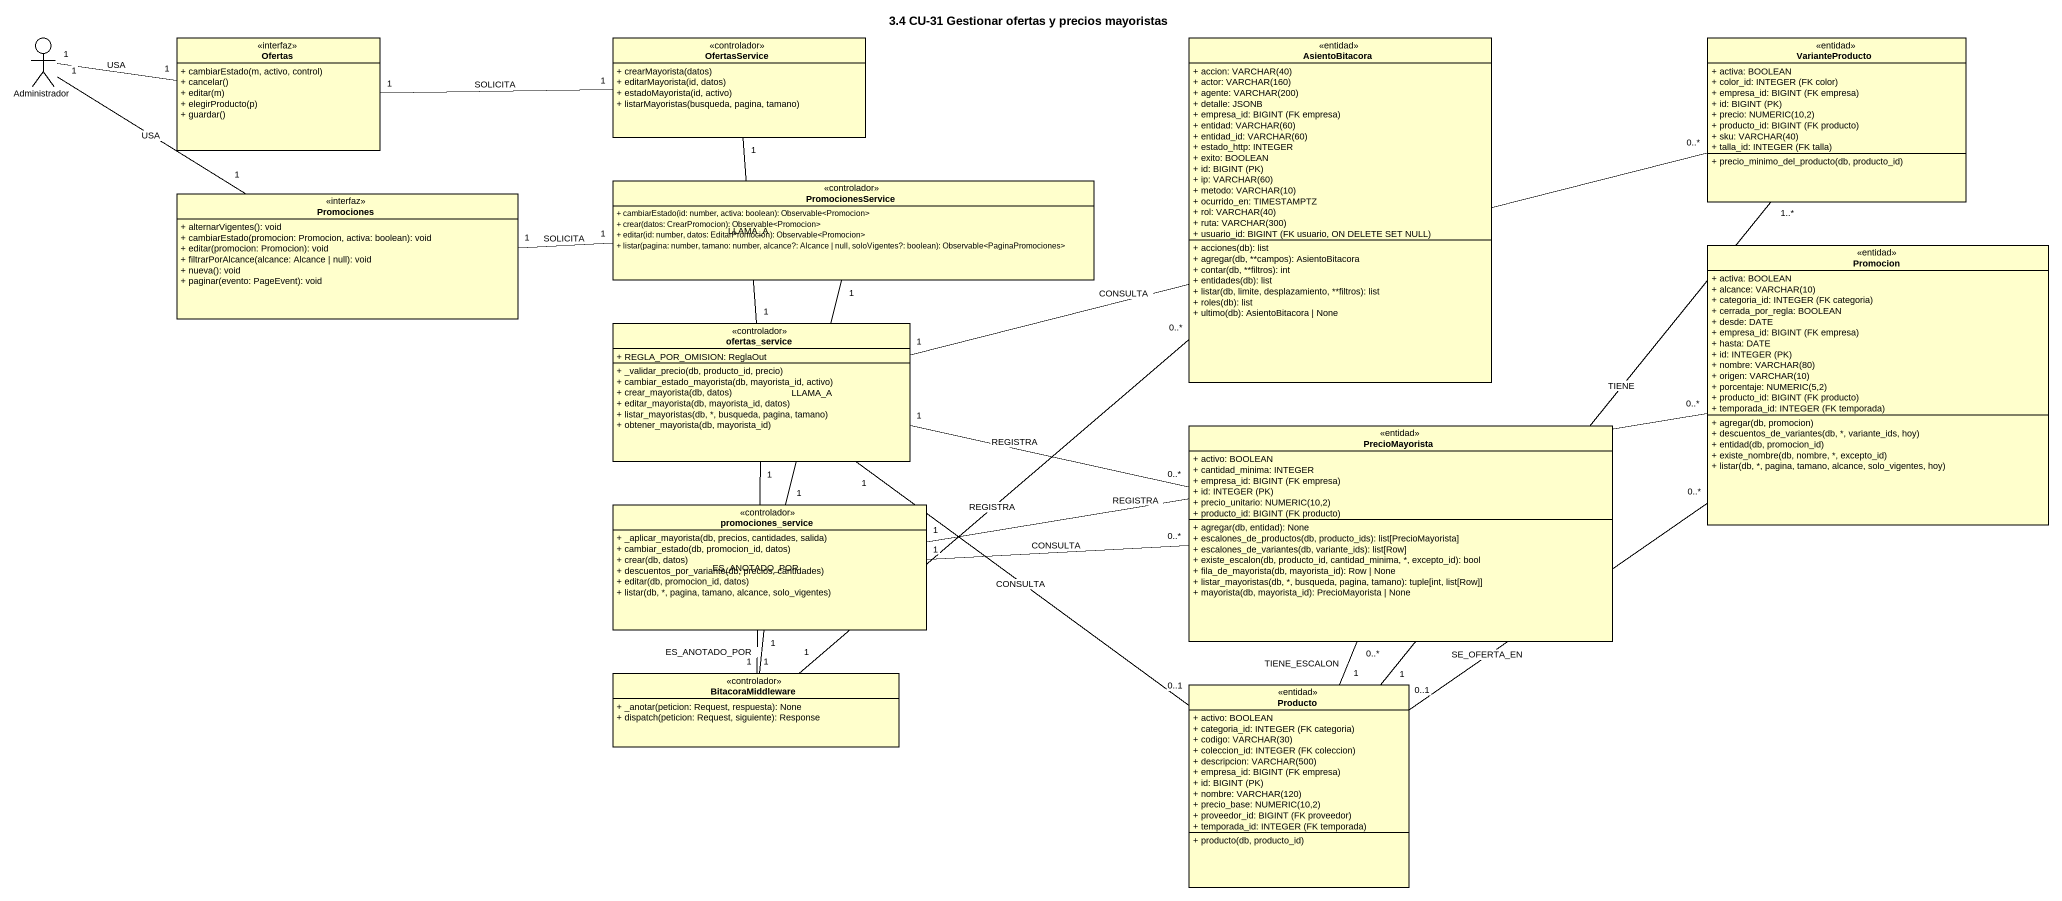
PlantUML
@startuml
title 3.4 CU-31 Gestionar ofertas y precios mayoristas
allowmixing
hide circle
hide empty members
skinparam classAttributeIconSize 0
actor Administrador
class Ofertas <<interfaz>> {
  + cambiarEstado(m, activo, control)
  + cancelar()
  + editar(m)
  + elegirProducto(p)
  + guardar()
}
class OfertasService <<controlador>> {
  + crearMayorista(datos)
  + editarMayorista(id, datos)
  + estadoMayorista(id, activo)
  + listarMayoristas(busqueda, pagina, tamano)
}
class AsientoBitacora <<entidad>> {
  {field} + accion: VARCHAR(40)
  {field} + actor: VARCHAR(160)
  {field} + agente: VARCHAR(200)
  + detalle: JSONB
  {field} + empresa_id: BIGINT (FK empresa)
  {field} + entidad: VARCHAR(60)
  {field} + entidad_id: VARCHAR(60)
  + estado_http: INTEGER
  + exito: BOOLEAN
  {field} + id: BIGINT (PK)
  {field} + ip: VARCHAR(60)
  {field} + metodo: VARCHAR(10)
  + ocurrido_en: TIMESTAMPTZ
  {field} + rol: VARCHAR(40)
  {field} + ruta: VARCHAR(300)
  {field} + usuario_id: BIGINT (FK usuario, ON DELETE SET NULL)
  + acciones(db): list
  + agregar(db, **campos): AsientoBitacora
  + contar(db, **filtros): int
  + entidades(db): list
  + listar(db, limite, desplazamiento, **filtros): list
  + roles(db): list
  + ultimo(db): AsientoBitacora | None
}
class VarianteProducto <<entidad>> {
  + activa: BOOLEAN
  {field} + color_id: INTEGER (FK color)
  {field} + empresa_id: BIGINT (FK empresa)
  {field} + id: BIGINT (PK)
  {field} + precio: NUMERIC(10,2)
  {field} + producto_id: BIGINT (FK producto)
  {field} + sku: VARCHAR(40)
  {field} + talla_id: INTEGER (FK talla)
  + precio_minimo_del_producto(db, producto_id)
}
class Promociones <<interfaz>> {
  + alternarVigentes(): void
  + cambiarEstado(promocion: Promocion, activa: boolean): void
  + editar(promocion: Promocion): void
  + filtrarPorAlcance(alcance: Alcance | null): void
  + nueva(): void
  + paginar(evento: PageEvent): void
}
class PromocionesService <<controlador>> {
  + cambiarEstado(id: number, activa: boolean): Observable<Promocion>
  + crear(datos: CrearPromocion): Observable<Promocion>
  + editar(id: number, datos: EditarPromocion): Observable<Promocion>
  + listar(pagina: number, tamano: number, alcance?: Alcance | null, soloVigentes?: boolean): Observable<PaginaPromociones>
}
class Promocion <<entidad>> {
  + activa: BOOLEAN
  {field} + alcance: VARCHAR(10)
  {field} + categoria_id: INTEGER (FK categoria)
  + cerrada_por_regla: BOOLEAN
  + desde: DATE
  {field} + empresa_id: BIGINT (FK empresa)
  + hasta: DATE
  {field} + id: INTEGER (PK)
  {field} + nombre: VARCHAR(80)
  {field} + origen: VARCHAR(10)
  {field} + porcentaje: NUMERIC(5,2)
  {field} + producto_id: BIGINT (FK producto)
  {field} + temporada_id: INTEGER (FK temporada)
  + agregar(db, promocion)
  + descuentos_de_variantes(db, *, variante_ids, hoy)
  + entidad(db, promocion_id)
  + existe_nombre(db, nombre, *, excepto_id)
  + listar(db, *, pagina, tamano, alcance, solo_vigentes, hoy)
}
class ofertas_service <<controlador>> {
  + REGLA_POR_OMISION: ReglaOut
  + _validar_precio(db, producto_id, precio)
  + cambiar_estado_mayorista(db, mayorista_id, activo)
  + crear_mayorista(db, datos)
  + editar_mayorista(db, mayorista_id, datos)
  + listar_mayoristas(db, *, busqueda, pagina, tamano)
  + obtener_mayorista(db, mayorista_id)
}
class PrecioMayorista <<entidad>> {
  + activo: BOOLEAN
  + cantidad_minima: INTEGER
  {field} + empresa_id: BIGINT (FK empresa)
  {field} + id: INTEGER (PK)
  {field} + precio_unitario: NUMERIC(10,2)
  {field} + producto_id: BIGINT (FK producto)
  + agregar(db, entidad): None
  + escalones_de_productos(db, producto_ids): list[PrecioMayorista]
  + escalones_de_variantes(db, variante_ids): list[Row]
  + existe_escalon(db, producto_id, cantidad_minima, *, excepto_id): bool
  + fila_de_mayorista(db, mayorista_id): Row | None
  + listar_mayoristas(db, *, busqueda, pagina, tamano): tuple[int, list[Row]]
  + mayorista(db, mayorista_id): PrecioMayorista | None
}
class promociones_service <<controlador>> {
  + _aplicar_mayorista(db, precios, cantidades, salida)
  + cambiar_estado(db, promocion_id, datos)
  + crear(db, datos)
  + descuentos_por_variante(db, precios, cantidades)
  + editar(db, promocion_id, datos)
  + listar(db, *, pagina, tamano, alcance, solo_vigentes)
}
class BitacoraMiddleware <<controlador>> {
  + _anotar(peticion: Request, respuesta): None
  + dispatch(peticion: Request, siguiente): Response
}
class Producto <<entidad>> {
  + activo: BOOLEAN
  {field} + categoria_id: INTEGER (FK categoria)
  {field} + codigo: VARCHAR(30)
  {field} + coleccion_id: INTEGER (FK coleccion)
  {field} + descripcion: VARCHAR(500)
  {field} + empresa_id: BIGINT (FK empresa)
  {field} + id: BIGINT (PK)
  {field} + nombre: VARCHAR(120)
  {field} + precio_base: NUMERIC(10,2)
  {field} + proveedor_id: BIGINT (FK proveedor)
  {field} + temporada_id: INTEGER (FK temporada)
  + producto(db, producto_id)
}
Administrador "1" -right- "1" Ofertas : USA
Administrador "1" -right- "1" Promociones : USA
Ofertas "1" -right- "1" OfertasService : SOLICITA
OfertasService "1" -- "1" ofertas_service : LLAMA_A
Promociones "1" -right- "1" PromocionesService : SOLICITA
PromocionesService "1" -- "1" promociones_service : LLAMA_A
ofertas_service "1" -right- "0..*" VarianteProducto : CONSULTA
ofertas_service "1" -right- "0..*" PrecioMayorista : REGISTRA
ofertas_service "1" -- "1" BitacoraMiddleware : ES_ANOTADO_POR
ofertas_service "1" -- "0..1" Producto : CONSULTA
promociones_service "1" -right- "0..*" Promocion : REGISTRA
promociones_service "1" -right- "0..*" PrecioMayorista : CONSULTA
promociones_service "1" -- "1" BitacoraMiddleware : ES_ANOTADO_POR
BitacoraMiddleware "1" -up- "0..*" AsientoBitacora : REGISTRA
Producto "1" -up- "1..*" VarianteProducto : TIENE
Producto "0..1" -up- "0..*" Promocion : SE_OFERTA_EN
Producto "1" -up- "0..*" PrecioMayorista : TIENE_ESCALON
@enduml
